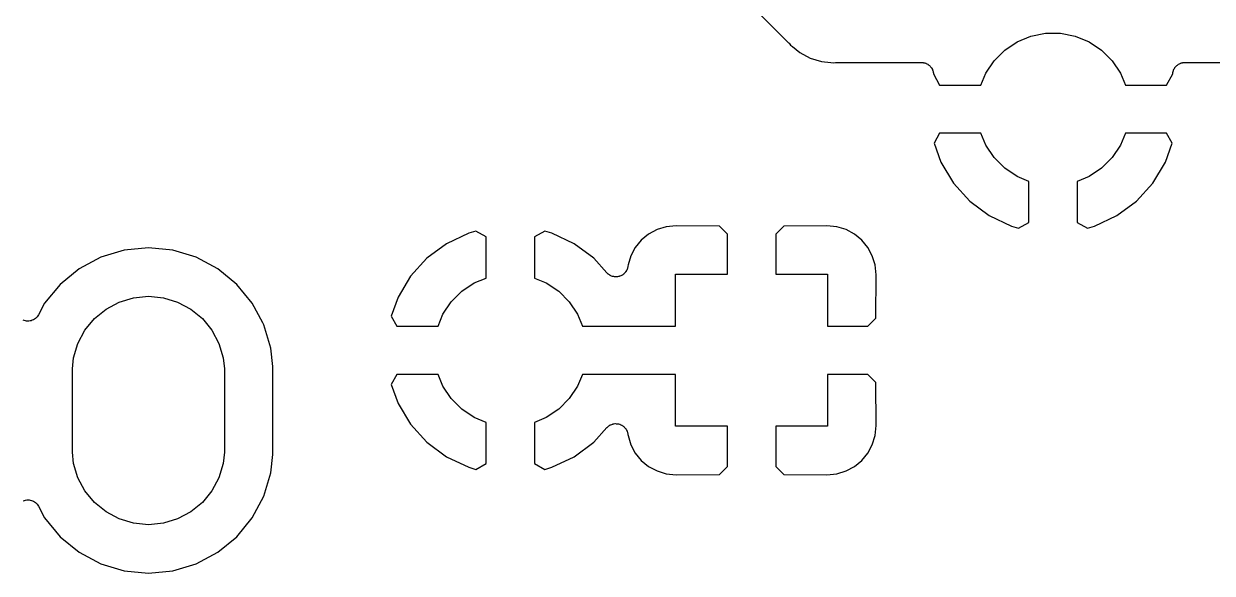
# Model space of a CAD drawing. Extents: x 20 to 116, y -135 to -20.
# Drawn here: x 36.48 to 49, y -45.09 to -39.3 of the extents above; entities that cross this region are included whole.
import ezdxf

# ---------------------------------------------------------------- set-up
doc = ezdxf.new("R2010")
doc.units = 0
doc.layers.add('BLACK', color=7, linetype='CONTINUOUS')

msp = doc.modelspace()

# ---------------------------------------------------------------- linework, layer by layer
at = {"layer": 'BLACK', "linetype": 'Continuous'}
for p, q in [((42.7337, -37.6989), (44.531, -39.4962)), ((47.0866, -39.4307), (47.2412, -39.4)), ((47.2412, -39.4), (47.3988, -39.4)), ((47.3988, -39.4), (47.5534, -39.4307)), ((44.531, -39.4962), (44.5322, -39.4975)), ((44.5322, -39.4975), (44.5356, -39.5016)), ((44.5356, -39.5016), (44.5394, -39.5054)), ((44.5394, -39.5054), (44.5552, -39.5248)), ((44.5552, -39.5248), (44.5746, -39.5406)), ((44.5746, -39.5406), (44.6516, -39.6039)), ((46.81, -39.5786), (46.9411, -39.491)), ((46.9411, -39.491), (47.0866, -39.4307)), ((47.5534, -39.4307), (47.6989, -39.491)), ((47.6989, -39.491), (47.83, -39.5786)), ((44.6516, -39.6039), (44.7616, -39.6626)), ((44.7616, -39.6626), (44.8809, -39.6988)), ((46.6986, -39.69), (46.81, -39.5786)), ((47.83, -39.5786), (47.9414, -39.69)), ((44.8809, -39.6988), (44.9801, -39.7086)), ((44.9801, -39.7086), (44.9801, -39.7086)), ((44.9801, -39.7086), (45.005, -39.7111)), ((45.005, -39.7111), (45.0299, -39.7086)), ((45.0299, -39.7086), (45.0316, -39.7084)), ((45.0316, -39.7084), (45.037, -39.7085)), ((45.037, -39.7085), (45.0423, -39.708)), ((45.0423, -39.708), (45.9338, -39.708)), ((45.9338, -39.708), (45.9356, -39.708)), ((45.9356, -39.708), (45.9445, -39.709)), ((45.9445, -39.709), (45.9535, -39.7095)), ((45.9535, -39.7095), (45.9568, -39.7104)), ((45.9568, -39.7104), (45.9602, -39.7108)), ((45.9602, -39.7108), (45.9688, -39.7135)), ((45.9688, -39.7135), (45.9775, -39.7157)), ((45.9775, -39.7157), (45.9806, -39.7172)), ((45.9806, -39.7172), (45.9838, -39.7183)), ((45.9838, -39.7183), (45.9917, -39.7226)), ((45.9917, -39.7226), (45.9998, -39.7265)), ((45.9998, -39.7265), (46.0025, -39.7286)), ((46.0025, -39.7286), (46.0056, -39.7302)), ((46.0056, -39.7302), (46.0124, -39.736)), ((46.0124, -39.736), (46.0196, -39.7414)), ((46.0196, -39.7414), (46.0219, -39.7439)), ((46.0219, -39.7439), (46.0245, -39.7461)), ((46.0245, -39.7461), (46.0302, -39.7531)), ((46.0302, -39.7531), (46.0362, -39.7598)), ((46.0362, -39.7598), (46.0379, -39.7628)), ((46.0379, -39.7628), (46.0401, -39.7655)), ((46.0401, -39.7655), (46.0442, -39.7734)), ((46.0442, -39.7734), (46.0488, -39.7811)), ((46.0488, -39.7811), (46.05, -39.7844)), ((46.05, -39.7844), (46.0516, -39.7874)), ((46.0516, -39.7874), (46.0541, -39.796)), ((46.611, -39.8211), (46.6986, -39.69)), ((47.9414, -39.69), (48.029, -39.8211)), ((48.5865, -39.7944), (48.5891, -39.7858)), ((48.5891, -39.7858), (48.5908, -39.7828)), ((48.5908, -39.7828), (48.5919, -39.7795)), ((48.5919, -39.7795), (48.5966, -39.7719)), ((48.5966, -39.7719), (48.6009, -39.764)), ((48.6009, -39.764), (48.6031, -39.7613)), ((48.6031, -39.7613), (48.6049, -39.7584)), ((48.6049, -39.7584), (48.611, -39.7518)), ((48.611, -39.7518), (48.6167, -39.7449)), ((48.6167, -39.7449), (48.6194, -39.7427)), ((48.6194, -39.7427), (48.6217, -39.7402)), ((48.6217, -39.7402), (48.6289, -39.7349)), ((48.6289, -39.7349), (48.6359, -39.7292)), ((48.6359, -39.7292), (48.639, -39.7276)), ((48.639, -39.7276), (48.6417, -39.7256)), ((48.6417, -39.7256), (48.6499, -39.7218)), ((48.6499, -39.7218), (48.6578, -39.7176)), ((48.6578, -39.7176), (48.6611, -39.7166)), ((48.6611, -39.7166), (48.6642, -39.7151)), ((48.6642, -39.7151), (48.6729, -39.713)), ((48.6729, -39.713), (48.6815, -39.7104)), ((48.6815, -39.7104), (48.6849, -39.7101)), ((48.6849, -39.7101), (48.6883, -39.7093)), ((48.6883, -39.7093), (48.6973, -39.7089)), ((48.6973, -39.7089), (48.7062, -39.708)), ((48.7062, -39.708), (49.1045, -39.708)), ((46.0541, -39.796), (46.0571, -39.8045)), ((46.0571, -39.8045), (46.0576, -39.8079)), ((46.0576, -39.8079), (46.0586, -39.8112)), ((46.0586, -39.8112), (46.0594, -39.8201)), ((46.0594, -39.8201), (46.0606, -39.8286)), ((46.0606, -39.8286), (46.1247, -39.946)), ((46.5593, -39.946), (46.611, -39.8211)), ((48.029, -39.8211), (48.0807, -39.946)), ((48.5153, -39.946), (48.5795, -39.8285)), ((48.5794, -39.8273), (48.5808, -39.8184)), ((48.5795, -39.8285), (48.5794, -39.8273)), ((48.5808, -39.8184), (48.5818, -39.8095)), ((48.5818, -39.8095), (48.5828, -39.8062)), ((48.5828, -39.8062), (48.5833, -39.8028)), ((48.5833, -39.8028), (48.5865, -39.7944)), ((46.1247, -39.946), (46.5593, -39.946)), ((48.0807, -39.946), (48.5153, -39.946)), ((46.1247, -40.454), (46.0669, -40.5599)), ((46.5593, -40.454), (46.1247, -40.454)), ((46.611, -40.5789), (46.5593, -40.454)), ((48.0807, -40.454), (48.029, -40.5789)), ((48.5153, -40.454), (48.0807, -40.454)), ((48.5731, -40.5599), (48.5153, -40.454)), ((46.0669, -40.5599), (46.1383, -40.7593)), ((46.6986, -40.71), (46.611, -40.5789)), ((48.029, -40.5789), (47.9414, -40.71)), ((48.5017, -40.7593), (48.5731, -40.5599)), ((46.1383, -40.7593), (46.2701, -40.9791)), ((46.81, -40.8214), (46.6986, -40.71)), ((47.9414, -40.71), (47.83, -40.8214)), ((48.3699, -40.9791), (48.5017, -40.7593)), ((46.9411, -40.909), (46.81, -40.8214)), ((47.066, -40.9607), (46.9411, -40.909)), ((47.6989, -40.909), (47.574, -40.9607)), ((47.83, -40.8214), (47.6989, -40.909)), ((46.2701, -40.9791), (46.4423, -41.1689)), ((47.066, -41.3948), (47.066, -40.9607)), ((47.574, -40.9607), (47.574, -41.3948)), ((48.1977, -41.1689), (48.3699, -40.9791)), ((46.4423, -41.1689), (46.6482, -41.3216)), ((47.9918, -41.3216), (48.1977, -41.1689)), ((46.6482, -41.3216), (46.8827, -41.4324)), ((46.9567, -41.4549), (47.066, -41.3948)), ((47.574, -41.3948), (47.6833, -41.4549)), ((47.7573, -41.4324), (47.9918, -41.3216)), ((41.1677, -41.5076), (40.9332, -41.6184)), ((41.2417, -41.4851), (41.1677, -41.5076)), ((41.351, -41.5452), (41.2417, -41.4851)), ((41.9683, -41.4851), (41.859, -41.5452)), ((42.0423, -41.5076), (41.9683, -41.4851)), ((42.2768, -41.6184), (42.0423, -41.5076)), ((43.0614, -41.5156), (42.9841, -41.5791)), ((43.1497, -41.4684), (43.0614, -41.5156)), ((43.2454, -41.4394), (43.1497, -41.4684)), ((43.3509, -41.429), (43.2454, -41.4394)), ((43.8063, -41.4317), (43.3509, -41.429)), ((43.891, -41.5164), (43.8063, -41.4317)), ((43.891, -41.94), (43.891, -41.5164)), ((44.4837, -41.4317), (44.399, -41.5164)), ((44.399, -41.5164), (44.399, -41.94)), ((44.9391, -41.429), (44.4837, -41.4317)), ((45.0446, -41.4393), (44.9391, -41.429)), ((45.1403, -41.4684), (45.0446, -41.4393)), ((45.2286, -41.5156), (45.1403, -41.4684)), ((45.3059, -41.5791), (45.2286, -41.5156)), ((46.8827, -41.4324), (46.9567, -41.4549)), ((47.6833, -41.4549), (47.7573, -41.4324)), ((37.795, -41.6607), (37.5386, -41.6859)), ((38.0514, -41.6859), (37.795, -41.6607)), ((40.9332, -41.6184), (40.7273, -41.7711)), ((41.351, -41.9793), (41.351, -41.5452)), ((41.859, -41.5452), (41.859, -41.9793)), ((42.4827, -41.7711), (42.2768, -41.6184)), ((42.9206, -41.6564), (42.8734, -41.7447)), ((42.9841, -41.5791), (42.9206, -41.6564)), ((45.3694, -41.6564), (45.3059, -41.5791)), ((45.4166, -41.7447), (45.3694, -41.6564)), ((37.292, -41.7607), (37.0648, -41.8822)), ((37.5386, -41.6859), (37.292, -41.7607)), ((38.298, -41.7607), (38.0514, -41.6859)), ((38.5252, -41.8822), (38.298, -41.7607)), ((40.7273, -41.7711), (40.5551, -41.9609)), ((42.6227, -41.9254), (42.4827, -41.7711)), ((42.8734, -41.7447), (42.8444, -41.8404)), ((45.4456, -41.8404), (45.4166, -41.7447)), ((37.0648, -41.8822), (36.8656, -42.0456)), ((38.7244, -42.0456), (38.5252, -41.8822)), ((42.8182, -41.9165), (42.8159, -41.919)), ((42.8229, -41.9088), (42.8182, -41.9165)), ((42.828, -41.9013), (42.8229, -41.9088)), ((42.8294, -41.8982), (42.828, -41.9013)), ((42.8311, -41.8953), (42.8294, -41.8982)), ((42.8342, -41.8869), (42.8311, -41.8953)), ((42.8378, -41.8785), (42.8342, -41.8869)), ((42.8385, -41.8752), (42.8378, -41.8785)), ((42.8397, -41.8721), (42.8385, -41.8752)), ((42.8411, -41.8631), (42.8397, -41.8721)), ((42.843, -41.8543), (42.8411, -41.8631)), ((42.8432, -41.8525), (42.843, -41.8543)), ((42.8444, -41.8404), (42.8432, -41.8525)), ((45.456, -41.9459), (45.4456, -41.8404)), ((40.5551, -41.9609), (40.4233, -42.1807)), ((41.095, -42.1186), (41.2261, -42.031)), ((41.2261, -42.031), (41.351, -41.9793)), ((41.859, -41.9793), (41.9839, -42.031)), ((41.9839, -42.031), (42.115, -42.1186)), ((42.6294, -41.9315), (42.6227, -41.9254)), ((42.6358, -41.9379), (42.6294, -41.9315)), ((42.6386, -41.9398), (42.6358, -41.9379)), ((42.6411, -41.942), (42.6386, -41.9398)), ((42.6488, -41.9467), (42.6411, -41.942)), ((42.6563, -41.9518), (42.6488, -41.9467)), ((42.6594, -41.9531), (42.6563, -41.9518)), ((42.6623, -41.9548), (42.6594, -41.9531)), ((42.6708, -41.9579), (42.6623, -41.9548)), ((42.6792, -41.9614), (42.6708, -41.9579)), ((42.6825, -41.9621), (42.6792, -41.9614)), ((42.6856, -41.9632), (42.6825, -41.9621)), ((42.6946, -41.9646), (42.6856, -41.9632)), ((42.7034, -41.9664), (42.6946, -41.9646)), ((42.7068, -41.9664), (42.7034, -41.9664)), ((42.7101, -41.9669), (42.7068, -41.9664)), ((42.7192, -41.9665), (42.7101, -41.9669)), ((42.7282, -41.9666), (42.7192, -41.9665)), ((42.7315, -41.9659), (42.7282, -41.9666)), ((42.7349, -41.9658), (42.7315, -41.9659)), ((42.7437, -41.9636), (42.7349, -41.9658)), ((42.7526, -41.9619), (42.7437, -41.9636)), ((42.7557, -41.9607), (42.7526, -41.9619)), ((42.759, -41.9599), (42.7557, -41.9607)), ((42.7672, -41.956), (42.759, -41.9599)), ((42.7756, -41.9527), (42.7672, -41.956)), ((42.7784, -41.9508), (42.7756, -41.9527)), ((42.7814, -41.9494), (42.7784, -41.9508)), ((42.7887, -41.944), (42.7814, -41.9494)), ((42.7963, -41.9391), (42.7887, -41.944)), ((42.7987, -41.9367), (42.7963, -41.9391)), ((42.8014, -41.9348), (42.7987, -41.9367)), ((42.8075, -41.9281), (42.8014, -41.9348)), ((42.814, -41.9218), (42.8075, -41.9281)), ((42.8159, -41.919), (42.814, -41.9218)), ((43.345, -42.486), (43.345, -41.94)), ((43.345, -41.94), (43.891, -41.94)), ((44.399, -41.94), (44.945, -41.94)), ((44.945, -41.94), (44.945, -42.486)), ((45.4533, -42.4013), (45.456, -41.9459)), ((36.8656, -42.0456), (36.7022, -42.2448)), ((38.8878, -42.2448), (38.7244, -42.0456)), ((40.9836, -42.23), (41.095, -42.1186)), ((42.115, -42.1186), (42.2264, -42.23)), ((36.7022, -42.2448), (36.637, -42.3667)), ((37.3484, -42.3066), (37.4874, -42.2323)), ((37.4874, -42.2323), (37.6382, -42.1866)), ((37.6382, -42.1866), (37.795, -42.1711)), ((37.795, -42.1711), (37.9518, -42.1866)), ((37.9518, -42.1866), (38.1026, -42.2323)), ((38.1026, -42.2323), (38.2416, -42.3066)), ((38.9979, -42.4508), (38.8878, -42.2448)), ((40.4233, -42.1807), (40.3519, -42.3801)), ((40.896, -42.3611), (40.9836, -42.23)), ((42.2264, -42.23), (42.314, -42.3611)), ((36.5942, -42.4126), (36.5841, -42.4193)), ((36.6044, -42.406), (36.5942, -42.4126)), ((36.6046, -42.4058), (36.6044, -42.406)), ((36.6048, -42.4057), (36.6046, -42.4058)), ((36.6134, -42.3972), (36.6048, -42.4057)), ((36.6221, -42.3887), (36.6134, -42.3972)), ((36.6223, -42.3885), (36.6221, -42.3887)), ((36.6225, -42.3883), (36.6223, -42.3885)), ((36.6293, -42.3782), (36.6225, -42.3883)), ((36.6362, -42.3683), (36.6293, -42.3782)), ((36.6364, -42.3678), (36.6362, -42.3683)), ((36.637, -42.3667), (36.6364, -42.3678)), ((36.6364, -42.3678), (36.6364, -42.3678)), ((36.6364, -42.3678), (36.6364, -42.3678)), ((37.1266, -42.5284), (37.2266, -42.4066)), ((37.2266, -42.4066), (37.3484, -42.3066)), ((38.2416, -42.3066), (38.3634, -42.4066)), ((38.3634, -42.4066), (38.4634, -42.5284)), ((40.3519, -42.3801), (40.4097, -42.486)), ((40.8443, -42.486), (40.896, -42.3611)), ((42.314, -42.3611), (42.3657, -42.486)), ((45.3686, -42.486), (45.4533, -42.4013)), ((36.4872, -42.4281), (36.4761, -42.4234)), ((36.4874, -42.4282), (36.4872, -42.4281)), ((36.4877, -42.4283), (36.4874, -42.4282)), ((36.4997, -42.4307), (36.4877, -42.4283)), ((36.5114, -42.4331), (36.4997, -42.4307)), ((36.5117, -42.4331), (36.5114, -42.4331)), ((36.512, -42.4332), (36.5117, -42.4331)), ((36.5242, -42.4332), (36.512, -42.4332)), ((36.5362, -42.4334), (36.5242, -42.4332)), ((36.5365, -42.4333), (36.5362, -42.4334)), ((36.5368, -42.4333), (36.5365, -42.4333)), ((36.5488, -42.431), (36.5368, -42.4333)), ((36.5606, -42.4288), (36.5488, -42.431)), ((36.5608, -42.4287), (36.5606, -42.4288)), ((36.5611, -42.4286), (36.5608, -42.4287)), ((36.5725, -42.424), (36.5611, -42.4286)), ((36.5836, -42.4195), (36.5725, -42.424)), ((36.5838, -42.4194), (36.5836, -42.4195)), ((36.5841, -42.4193), (36.5838, -42.4194)), ((37.0523, -42.6674), (37.1266, -42.5284)), ((38.4634, -42.5284), (38.5377, -42.6674)), ((39.0093, -42.472), (38.9979, -42.4508)), ((38.9979, -42.4508), (38.9979, -42.4508)), ((39.0841, -42.7186), (39.0093, -42.472)), ((40.4097, -42.486), (40.8443, -42.486)), ((42.3657, -42.486), (43.345, -42.486)), ((44.945, -42.486), (45.3686, -42.486)), ((37.0066, -42.8182), (37.0523, -42.6674)), ((38.5377, -42.6674), (38.5834, -42.8182)), ((39.103, -42.9107), (39.0841, -42.7186)), ((36.995, -42.9357), (37.0066, -42.8182)), ((38.5834, -42.8182), (38.595, -42.9357)), ((39.103, -43.8393), (39.103, -42.9107)), ((36.995, -43.8143), (36.995, -42.9357)), ((38.595, -42.9357), (38.595, -43.8143)), ((40.4097, -42.994), (40.3519, -43.0999)), ((40.8443, -42.994), (40.4097, -42.994)), ((40.896, -43.1189), (40.8443, -42.994)), ((42.3657, -42.994), (42.314, -43.1189)), ((43.345, -42.994), (42.3657, -42.994)), ((43.345, -43.54), (43.345, -42.994)), ((44.945, -42.994), (44.945, -43.54)), ((45.3686, -42.994), (44.945, -42.994)), ((45.4533, -43.0787), (45.3686, -42.994)), ((40.3519, -43.0999), (40.4233, -43.2993)), ((40.9836, -43.25), (40.896, -43.1189)), ((42.314, -43.1189), (42.2264, -43.25)), ((45.456, -43.5341), (45.4533, -43.0787)), ((41.095, -43.3614), (40.9836, -43.25)), ((42.2264, -43.25), (42.115, -43.3614)), ((40.4233, -43.2993), (40.5551, -43.5191)), ((41.2261, -43.449), (41.095, -43.3614)), ((42.115, -43.3614), (41.9839, -43.449)), ((40.5551, -43.5191), (40.7273, -43.7089)), ((41.351, -43.5007), (41.2261, -43.449)), ((41.351, -43.9348), (41.351, -43.5007)), ((41.9839, -43.449), (41.859, -43.5007)), ((41.859, -43.5007), (41.859, -43.9348)), ((42.6307, -43.5473), (42.6371, -43.541)), ((42.6371, -43.541), (42.64, -43.5391)), ((42.64, -43.5391), (42.6425, -43.5369)), ((42.6425, -43.5369), (42.6503, -43.5324)), ((42.6503, -43.5324), (42.6579, -43.5274)), ((42.6579, -43.5274), (42.661, -43.5261)), ((42.661, -43.5261), (42.6639, -43.5244)), ((42.6639, -43.5244), (42.6725, -43.5215)), ((42.6725, -43.5215), (42.6809, -43.5181)), ((42.6809, -43.5181), (42.6842, -43.5175)), ((42.6842, -43.5175), (42.6873, -43.5164)), ((42.6873, -43.5164), (42.6963, -43.5151)), ((42.6963, -43.5151), (42.7052, -43.5134)), ((42.7052, -43.5134), (42.7086, -43.5135)), ((42.7086, -43.5135), (42.7119, -43.513)), ((42.7119, -43.513), (42.7209, -43.5136)), ((42.7209, -43.5136), (42.73, -43.5136)), ((42.73, -43.5136), (42.7333, -43.5143)), ((42.7333, -43.5143), (42.7366, -43.5145)), ((42.7366, -43.5145), (42.7454, -43.5168)), ((42.7454, -43.5168), (42.7543, -43.5186)), ((42.7543, -43.5186), (42.7574, -43.5199)), ((42.7574, -43.5199), (42.7606, -43.5207)), ((42.7606, -43.5207), (42.7688, -43.5247)), ((42.7688, -43.5247), (42.7771, -43.5282)), ((42.7771, -43.5282), (42.7799, -43.5301)), ((42.7799, -43.5301), (42.7829, -43.5315)), ((42.7829, -43.5315), (42.7902, -43.537)), ((42.7902, -43.537), (42.7977, -43.542)), ((42.7977, -43.542), (42.8, -43.5444)), ((42.8, -43.5444), (42.8027, -43.5464)), ((43.891, -43.54), (43.345, -43.54)), ((43.891, -43.9636), (43.891, -43.54)), ((44.945, -43.54), (44.399, -43.54)), ((44.399, -43.54), (44.399, -43.9636)), ((45.4456, -43.6396), (45.456, -43.5341)), ((42.4827, -43.7089), (42.6227, -43.5546)), ((42.6227, -43.5546), (42.6239, -43.5533)), ((42.6239, -43.5533), (42.6307, -43.5473)), ((42.8027, -43.5464), (42.8088, -43.5532)), ((42.8088, -43.5532), (42.8152, -43.5596)), ((42.8152, -43.5596), (42.817, -43.5624)), ((42.817, -43.5624), (42.8193, -43.5649)), ((42.8193, -43.5649), (42.8239, -43.5727)), ((42.8239, -43.5727), (42.8289, -43.5802)), ((42.8289, -43.5802), (42.8302, -43.5834)), ((42.8302, -43.5834), (42.8319, -43.5863)), ((42.8319, -43.5863), (42.8349, -43.5948)), ((42.8349, -43.5948), (42.8383, -43.6032)), ((42.8383, -43.6032), (42.839, -43.6065)), ((42.839, -43.6065), (42.8401, -43.6096)), ((42.8401, -43.6096), (42.8414, -43.6186)), ((42.8414, -43.6186), (42.8432, -43.6275)), ((42.8432, -43.6275), (42.8444, -43.6396)), ((42.8444, -43.6396), (42.8734, -43.7353)), ((45.4166, -43.7353), (45.4456, -43.6396)), ((40.7273, -43.7089), (40.9332, -43.8616)), ((42.2768, -43.8616), (42.4827, -43.7089)), ((42.8734, -43.7353), (42.9206, -43.8236)), ((45.3694, -43.8236), (45.4166, -43.7353)), ((37.0066, -43.9318), (36.995, -43.8143)), ((38.595, -43.8143), (38.5834, -43.9318)), ((39.0841, -44.0314), (39.103, -43.8393)), ((40.9332, -43.8616), (41.1677, -43.9724)), ((42.0423, -43.9724), (42.2768, -43.8616)), ((42.9206, -43.8236), (42.9841, -43.9009)), ((42.9841, -43.9009), (43.0614, -43.9644)), ((45.2286, -43.9644), (45.3059, -43.9009)), ((45.3059, -43.9009), (45.3694, -43.8236)), ((37.0523, -44.0826), (37.0066, -43.9318)), ((38.5834, -43.9318), (38.5377, -44.0826)), ((39.0093, -44.278), (39.0841, -44.0314)), ((41.1677, -43.9724), (41.2417, -43.9949)), ((41.2417, -43.9949), (41.351, -43.9348)), ((41.859, -43.9348), (41.9683, -43.9949)), ((41.9683, -43.9949), (42.0423, -43.9724)), ((43.0614, -43.9644), (43.1497, -44.0116)), ((43.1497, -44.0116), (43.2454, -44.0406)), ((43.2454, -44.0406), (43.3509, -44.051)), ((43.8063, -44.0483), (43.891, -43.9636)), ((44.399, -43.9636), (44.4837, -44.0483)), ((44.9391, -44.051), (45.0446, -44.0406)), ((45.0446, -44.0406), (45.1403, -44.0116)), ((45.1403, -44.0116), (45.2286, -43.9644)), ((37.1266, -44.2216), (37.0523, -44.0826)), ((38.5377, -44.0826), (38.4634, -44.2216)), ((43.3509, -44.051), (43.8063, -44.0483)), ((44.4837, -44.0483), (44.9391, -44.051)), ((37.2266, -44.3434), (37.1266, -44.2216)), ((38.4634, -44.2216), (38.3634, -44.3434)), ((38.8878, -44.5052), (39.0093, -44.278)), ((36.4777, -44.3259), (36.4889, -44.3214)), ((36.4889, -44.3214), (36.4891, -44.3213)), ((36.4891, -44.3213), (36.4894, -44.3212)), ((36.4894, -44.3212), (36.5014, -44.319)), ((36.5014, -44.319), (36.5132, -44.3167)), ((36.5132, -44.3167), (36.5135, -44.3167)), ((36.5135, -44.3167), (36.5138, -44.3166)), ((36.5138, -44.3166), (36.526, -44.3168)), ((36.526, -44.3168), (36.538, -44.3168)), ((36.538, -44.3168), (36.5383, -44.3169)), ((36.5383, -44.3169), (36.5386, -44.3169)), ((36.5386, -44.3169), (36.5504, -44.3193)), ((36.5504, -44.3193), (36.5623, -44.3217)), ((36.5623, -44.3217), (36.5625, -44.3218)), ((36.5625, -44.3218), (36.5628, -44.3219)), ((36.5628, -44.3219), (36.5741, -44.3267)), ((36.5741, -44.3267), (36.5852, -44.3313)), ((36.5852, -44.3313), (36.5854, -44.3314)), ((36.5854, -44.3314), (36.5856, -44.3316)), ((36.5856, -44.3316), (36.5958, -44.3384)), ((36.5958, -44.3384), (36.6057, -44.3451)), ((36.6057, -44.3451), (36.6059, -44.3453)), ((36.6059, -44.3453), (36.6062, -44.3455)), ((36.6062, -44.3455), (36.6148, -44.3542)), ((36.6148, -44.3542), (36.6232, -44.3627)), ((36.6232, -44.3627), (36.6234, -44.3629)), ((36.6234, -44.3629), (36.6236, -44.3631)), ((36.6236, -44.3631), (36.6303, -44.3733)), ((36.6303, -44.3733), (36.637, -44.3833)), ((36.637, -44.3833), (36.7022, -44.5052)), ((37.3484, -44.4434), (37.2266, -44.3434)), ((38.3634, -44.3434), (38.2416, -44.4434)), ((36.7022, -44.5052), (36.8656, -44.7044)), ((37.4874, -44.5177), (37.3484, -44.4434)), ((37.6382, -44.5634), (37.4874, -44.5177)), ((38.1026, -44.5177), (37.9518, -44.5634)), ((38.2416, -44.4434), (38.1026, -44.5177)), ((38.7244, -44.7044), (38.8878, -44.5052)), ((37.795, -44.5789), (37.6382, -44.5634)), ((37.9518, -44.5634), (37.795, -44.5789)), ((36.8656, -44.7044), (37.0648, -44.8678)), ((38.5252, -44.8678), (38.7244, -44.7044)), ((37.0648, -44.8678), (37.292, -44.9893)), ((38.298, -44.9893), (38.5252, -44.8678)), ((37.292, -44.9893), (37.5386, -45.0641)), ((38.0514, -45.0641), (38.298, -44.9893)), ((37.5386, -45.0641), (37.795, -45.0893)), ((37.795, -45.0893), (38.0514, -45.0641))]:
    msp.add_line(p, q, dxfattribs=at)

doc.saveas('drawing.dxf')
